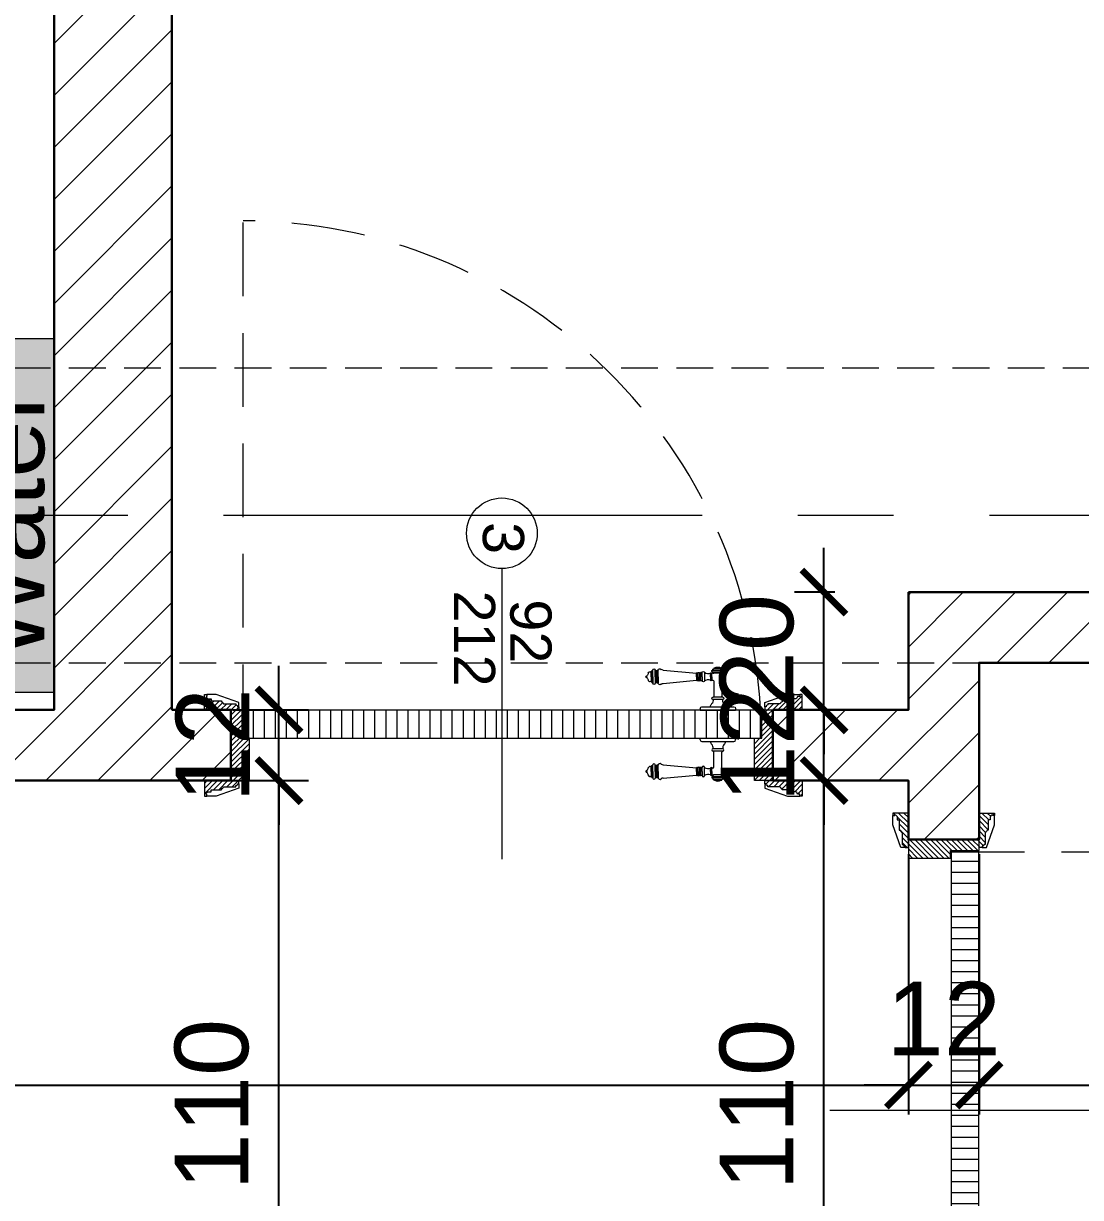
# Model space of a CAD drawing. Header units: centimetres. Extents: x 99002 to 104403, y -55119 to -48358.
# Drawn here: x 101474.1 to 101653.6, y -51388.1 to -51188.8 of the extents above; entities that cross this region are included whole.
import ezdxf

# ---------------------------------------------------------------- set-up
doc = ezdxf.new("R2010")
doc.units = ezdxf.units.CM
doc.header["$LTSCALE"] = 50
doc.header["$MEASUREMENT"] = 0
doc.linetypes.add('AXES', pattern=[2, 1.25, -0.25, 0.25, -0.25])
doc.linetypes.add('CACHE', pattern=[0.375, 0.25, -0.125])
doc.layers.get('0').update_dxf_attribs({"color": 8})
for name, color, linetype in [('AXES', 10, 'AXES'), ('COTE 50ème', 1, 'Continuous'), ('TEXTE', 7, 'Continuous')]:
    doc.layers.add(name, color=color, linetype=linetype)
for name, color, linetype, lineweight in [('BETON CACHE', 4, 'CACHE', 5), ('door', 44, 'Continuous', 5), ('KASETAT_Pen_No__22', 8, 'Continuous', 50), ('MACONNERIE COUPE', 7, 'Continuous', 30), ('MACONNERIE HACHURE', 253, 'Continuous', 13)]:
    doc.layers.add(name, color=color, linetype=linetype, lineweight=lineweight)
doc.layers.add('KASETAT_Pen_No__176', color=7, linetype='Continuous', lineweight=15, true_color=0x93a0c6)
doc.styles.add('GENERATED_STYLE_1', font='arial.ttf')
doc.styles.add('RS_TEXT_1.50', font='arial.ttf', dxfattribs={"height": 12.5})
doc.styles.add('RS_TXT_50', font='arial.ttf', dxfattribs={"height": 12.5})
doc.dimstyles.new('RS_50CM_LINEAIRE', dxfattribs={"dimscale": 5, "dimtxt": 12.5, "dimasz": 1.5, "dimexe": 1, "dimexo": 2.5, "dimgap": 1, "dimtad": 1, "dimdec": 1, "dimrnd": 0.5, "dimdsep": 46, "dimtxsty": 'RS_TXT_50', "dimblk1": 'ARCHTICK', "dimblk2": 'ARCHTICK', "dimsah": 1, "dimcen": 2.5, "dimdle": 1, "dimclrt": 4, "dimadec": 0, "dimazin": 2, "dimtfac": 1, "dimtdec": 1, "dimtix": 1, "dimtmove": 2, "dimatfit": 3, "dimfxl": 1, "dimtolj": 1, "dimtzin": 0, "dimarcsym": 0})

# ---------------------------------------------------------------- blocks, each defined once
blk = doc.blocks.new('door900')
at = {"color": 0}
for p, q in [((-9.3, 67.7), (9.3, 67.7)), ((9.3, 65.2), (-9.3, 65.2)), ((-6.8, 71.5), (-6.8, 70.2)), ((-5.5, 71.5), (-6.8, 71.5)), ((-6.8, 70.2), (6.8, 70.2)), ((-6.8, 62.7), (-6.8, 24)), ((-6.8, 62.7), (6.8, 62.7)), ((-5.5, 71.5), (5.5, 71.5)), ((5.5, 71.5), (6.8, 71.5)), ((6.8, 71.5), (6.8, 70.2)), ((8.7, 62.7), (6.8, 62.7)), ((10.5, 56.8), (10.5, 62.5)), ((12.7, 56.8), (12.7, 62.5)), ((22.5, 63.8), (22.5, 49.8)), ((26.5, 56.8), (26.5, 63.8)), ((26.5, 63.8), (29.1, 63.8)), ((26.5, 63.8), (29.1, 63.8)), ((29.1, 63.8), (29.1, 62.8)), ((29.1, 62.8), (29.1, 56.8)), ((31.1, 62.8), (31.1, 56.8)), ((34.1, 56.8), (34.1, 62.8)), ((34.1, 62.8), (34.1, 56.8)), ((92.8, 68.1), (36.2, 62.8)), ((36.2, 56.8), (36.2, 62.8)), ((101.2, 67.3), (103.2, 68)), ((101.2, 56.8), (101.2, 67.3)), ((103.2, 68), (103.2, 67.7)), ((103.2, 56.8), (103.2, 68)), ((106.5, 68), (105.5, 67.3)), ((105.5, 56.8), (105.5, 67.3)), ((106.5, 56.8), (106.5, 68)), ((110.7, 68), (111.8, 67.3)), ((110.7, 56.8), (110.7, 68)), ((111.8, 56.8), (111.8, 67.3)), ((111.8, 66.2), (113.3, 66.2)), ((113.3, 56.8), (113.3, 66.2)), ((6.8, 49.1), (6.8, 24)), ((8.7, 50.9), (8.7, 50.9)), ((10.5, 56.8), (10.5, 51.1)), ((12.7, 56.8), (12.7, 51.1)), ((26.5, 56.8), (26.5, 49.8)), ((26.5, 49.8), (29.1, 49.8)), ((26.5, 49.8), (29.1, 49.8)), ((29.1, 50.8), (29.1, 56.8)), ((29.1, 50.8), (29.1, 49.8)), ((29.1, 49.8), (29.1, 49.8)), ((31.1, 50.8), (31.1, 56.8)), ((34.1, 50.8), (34.1, 56.8)), ((34.1, 56.8), (34.1, 50.8)), ((36.2, 56.8), (36.2, 50.8)), ((92.8, 45.5), (36.2, 50.8)), ((101.2, 56.8), (101.2, 46.3)), ((101.2, 46.3), (103.2, 45.7)), ((103.2, 56.8), (103.2, 46.3)), ((103.2, 45.9), (103.2, 45.7)), ((105.5, 56.8), (105.5, 46.3)), ((106.5, 45.7), (105.5, 46.3)), ((106.5, 56.8), (106.5, 45.7)), ((110.7, 56.8), (110.7, 45.7)), ((110.7, 45.7), (111.8, 46.3)), ((111.8, 56.8), (111.8, 46.3)), ((111.8, 47.5), (113.3, 47.5)), ((113.3, 56.8), (113.3, 47.5)), ((120.5, 56.8), (120.5, 58.6)), ((120.5, 56.8), (120.5, 55)), ((-8.3, 22.3), (8.3, 22.3)), ((-30, 3), (-30, 0)), ((30, 0), (-30, 0)), ((27, 6), (-27, 6)), ((-8.3, 18.3), (8.3, 18.3)), ((30, 3), (30, 0))]:
    blk.add_line(p, q, dxfattribs=at)
for centre, radius, start, end in [((-9.3, 66.5), 1.25, 90, 270), ((-6.8, 67.7), 2.51, 90.115, 179.885), ((-6.8, 65.2), 2.51, 180.115, 269.885), ((0, 64), 9.29, 53.4104, 126.5896), ((6.8, 67.7), 2.51, 0.115, 89.885), ((6.8, 65.2), 2.51, 270.115, 359.885), ((8.6, 64.9), 2.15, 272.7029, 297.6142), ((9.3, 66.5), 1.25, 270, 90), ((10, 62.5), 0.561, 3.7097, 127.9634), ((11.6, 62.5), 1.1, 0.0106, 179.9894), ((16.7, 70.5), 8.83, 243.5466, 311.3694), ((24.5, 63.7), 2.01, 4.1469, 175.8531), ((30.1, 62.8), 1.03, 0, 180.0014), ((32.6, 62.8), 1.48, 0, 180), ((35.2, 62.8), 1.03, 0, 180), ((32.6, 62.8), 1.48, 1.563306237032948e-10, 2.08440831604393e-10), ((93.1, 72.5), 4.4, 266.3976, 315.6468), ((98.3, 67.4), 2.89, 358.3861, 135.6468), ((104.3, 67.6), 1.15, 170.914, 348.1019), ((108.6, 68), 2.1, 0, 180), ((115.5, 62.5), 2.84, 13.4568, 140.4953), ((127.9, 65.2), 9.88, 191.9991, 221.6757), ((8.7, 49), 1.91, 88.7426, 178.1515), ((8.6, 48.8), 2.15, 62.3858, 87.2971), ((10, 51.1), 0.561, 232.0366, 356.2903), ((11.6, 51.1), 1.1, 180.0106, 359.9894), ((16.7, 43.2), 8.83, 48.6306, 116.4534), ((24.5, 50), 2.01, 184.1469, 355.8531), ((30.1, 50.8), 1.03, 179.9972, 0), ((32.6, 50.8), 1.48, 180, 0), ((35.2, 50.8), 1.03, 180, 0), ((93.1, 41.1), 4.4, 44.3532, 93.6024), ((98.3, 46.2), 2.89, 224.3532, 1.6139), ((104.3, 46.1), 1.15, 11.8981, 189.086), ((108.6, 45.7), 2.1, 180, 0), ((115.5, 51.2), 2.84, 219.5047, 346.5432), ((127.9, 48.5), 9.88, 138.3243, 168.0009), ((120.5, 56.8), 1.79, 0, 90), ((120.5, 56.8), 1.79, 270, 0), ((-8.3, 20.3), 2, 90, 270), ((-8.5, 24), 1.71, 275.059, 359.7825), ((8.5, 24), 1.71, 180.2175, 264.941), ((8.3, 20.3), 2, 270, 90), ((-27, 3), 3, 90, 180), ((-6.8, 6), 6, 130.5908, 180), ((-16.6, 16.6), 8.41, 314.3689, 12.0705), ((16.6, 16.6), 8.41, 167.9295, 225.6311), ((6.8, 6), 6, 0, 49.4092), ((27, 3), 3, 0, 90)]:
    blk.add_arc(centre, radius, start, end, dxfattribs=at)
blk = doc.blocks.new('A$Cb79da119')
at = {"layer": 'AXES', "lineweight": 5, "ltscale": 1.3}
blk.add_line((3195, -410), (-1985, -410), dxfattribs=at)
blk = doc.blocks.new('_ArchTick')
at = {"color": 0, "linetype": 'ByBlock', "const_width": 0.15}
blk.add_lwpolyline([(-0.5, -0.5), (0.5, 0.5)], dxfattribs=at)
blk = doc.blocks.new('*D993')
at = {"layer": 'COTE 50ème', "color": 0, "lineweight": -2, "ltscale": 0.5, "transparency": 16777216}
for p, q in [((101289.34, -51329.86), (101289.34, -51374.04)), ((101624.34, -51329.86), (101624.34, -51374.04)), ((101284.34, -51369.04), (101629.34, -51369.04))]:
    blk.add_line(p, q, dxfattribs=at)
at = {"layer": 'Defpoints', "color": 0, "ltscale": 0.5, "transparency": 16777216}
for p in [(101289.34, -51317.36), (101624.34, -51317.36), (101624.34, -51369.04)]:
    blk.add_point(p, dxfattribs=at)
at = {"layer": 'COTE 50ème', "color": 0, "lineweight": -2, "ltscale": 0.5, "transparency": 16777216, "xscale": 7.5, "yscale": 7.5, "zscale": 7.5, "rotation": 180}
blk.add_blockref('_ArchTick', (101289.34, -51369.04), dxfattribs=at)
at = {"layer": 'COTE 50ème', "color": 0, "lineweight": -2, "ltscale": 0.5, "transparency": 16777216, "xscale": 7.5, "yscale": 7.5, "zscale": 7.5}
blk.add_blockref('_ArchTick', (101624.34, -51369.04), dxfattribs=at)
at = {"layer": 'COTE 50ème', "color": 4, "ltscale": 0.5, "transparency": 16777216, "insert": (101456.84, -51357.65), "char_height": 12.5, "attachment_point": 5, "style": 'RS_TXT_50'}
blk.add_mtext('\\A1;335', dxfattribs=at)
blk = doc.blocks.new('*D994')
at = {"layer": 'COTE 50ème', "color": 0, "lineweight": -2, "ltscale": 0.5, "transparency": 16777216}
for p, q in [((101624.34, -51329.86), (101624.34, -51374.04)), ((101636.34, -51329.86), (101636.34, -51374.04)), ((101624.34, -51369.04), (101616.84, -51369.04)), ((101624.34, -51369.04), (101636.34, -51369.04)), ((101636.34, -51369.04), (101643.84, -51369.04))]:
    blk.add_line(p, q, dxfattribs=at)
at = {"layer": 'Defpoints', "color": 0, "ltscale": 0.5, "transparency": 16777216}
for p in [(101624.34, -51317.36), (101636.34, -51317.36), (101636.34, -51369.04)]:
    blk.add_point(p, dxfattribs=at)
at = {"layer": 'COTE 50ème', "color": 0, "lineweight": -2, "ltscale": 0.5, "transparency": 16777216, "xscale": 7.5, "yscale": 7.5, "zscale": 7.5}
blk.add_blockref('_ArchTick', (101624.34, -51369.04), dxfattribs=at)
at = {"layer": 'COTE 50ème', "color": 0, "lineweight": -2, "ltscale": 0.5, "transparency": 16777216, "xscale": 7.5, "yscale": 7.5, "zscale": 7.5, "rotation": 180}
blk.add_blockref('_ArchTick', (101636.34, -51369.04), dxfattribs=at)
at = {"layer": 'COTE 50ème', "color": 4, "ltscale": 0.5, "transparency": 16777216, "insert": (101630.34, -51357.77), "char_height": 12.5, "attachment_point": 5, "style": 'RS_TXT_50'}
blk.add_mtext('\\A1;12', dxfattribs=at)
blk = doc.blocks.new('*D995')
at = {"layer": 'COTE 50ème', "color": 0, "lineweight": -2, "ltscale": 0.5, "transparency": 16777216}
for p, q in [((101636.34, -51329.86), (101636.34, -51374.04)), ((101969.34, -51341.27), (101969.34, -51374.04)), ((101631.34, -51369.04), (101974.34, -51369.04))]:
    blk.add_line(p, q, dxfattribs=at)
at = {"layer": 'Defpoints', "color": 0, "ltscale": 0.5, "transparency": 16777216}
for p in [(101636.34, -51317.36), (101969.34, -51328.77), (101969.34, -51369.04)]:
    blk.add_point(p, dxfattribs=at)
at = {"layer": 'COTE 50ème', "color": 0, "lineweight": -2, "ltscale": 0.5, "transparency": 16777216, "xscale": 7.5, "yscale": 7.5, "zscale": 7.5, "rotation": 180}
blk.add_blockref('_ArchTick', (101636.34, -51369.04), dxfattribs=at)
at = {"layer": 'COTE 50ème', "color": 0, "lineweight": -2, "ltscale": 0.5, "transparency": 16777216, "xscale": 7.5, "yscale": 7.5, "zscale": 7.5}
blk.add_blockref('_ArchTick', (101969.34, -51369.04), dxfattribs=at)
at = {"layer": 'COTE 50ème', "color": 4, "ltscale": 0.5, "transparency": 16777216, "insert": (101802.84, -51357.65), "char_height": 12.5, "attachment_point": 5, "style": 'RS_TXT_50'}
blk.add_mtext('\\A1;333', dxfattribs=at)
blk = doc.blocks.new('*D1135')
at = {"layer": 'COTE 50ème', "color": 0, "lineweight": -2, "ltscale": 0.5, "transparency": 16777216}
for p, q in [((101517.5, -51432.36), (101517.5, -51312.36)), ((101509.62, -51317.36), (101522.5, -51317.36)), ((101487.84, -51427.36), (101522.5, -51427.36))]:
    blk.add_line(p, q, dxfattribs=at)
at = {"layer": 'Defpoints', "color": 0, "ltscale": 0.5, "transparency": 16777216}
for p in [(101497.12, -51317.36), (101517.5, -51317.36), (101475.34, -51427.36)]:
    blk.add_point(p, dxfattribs=at)
at = {"layer": 'COTE 50ème', "color": 0, "lineweight": -2, "ltscale": 0.5, "transparency": 16777216, "xscale": 7.5, "yscale": 7.5, "zscale": 7.5}
for p, rotation in [((101517.5, -51317.36), 90), ((101517.5, -51427.36), 270)]:
    blk.add_blockref('_ArchTick', p, dxfattribs=dict(at, rotation=rotation))
at = {"layer": 'COTE 50ème', "color": 4, "ltscale": 0.5, "transparency": 16777216, "insert": (101506.12, -51372.36), "char_height": 12.5, "attachment_point": 5, "rotation": 90, "style": 'RS_TXT_50'}
blk.add_mtext('\\A1;110', dxfattribs=at)
blk = doc.blocks.new('*D1136')
at = {"layer": 'COTE 50ème', "color": 0, "lineweight": -2, "ltscale": 0.5, "transparency": 16777216}
for p, q in [((101517.5, -51305.36), (101517.5, -51297.86)), ((101509.62, -51305.36), (101522.5, -51305.36)), ((101517.5, -51317.36), (101517.5, -51305.36)), ((101509.62, -51317.36), (101522.5, -51317.36)), ((101517.5, -51317.36), (101517.5, -51324.86))]:
    blk.add_line(p, q, dxfattribs=at)
at = {"layer": 'Defpoints', "color": 0, "ltscale": 0.5, "transparency": 16777216}
for p in [(101497.12, -51305.36), (101517.5, -51305.36), (101497.12, -51317.36)]:
    blk.add_point(p, dxfattribs=at)
at = {"layer": 'COTE 50ème', "color": 0, "lineweight": -2, "ltscale": 0.5, "transparency": 16777216, "xscale": 7.5, "yscale": 7.5, "zscale": 7.5}
for p, rotation in [((101517.5, -51305.36), 270), ((101517.5, -51317.36), 90)]:
    blk.add_blockref('_ArchTick', p, dxfattribs=dict(at, rotation=rotation))
at = {"layer": 'COTE 50ème', "color": 4, "ltscale": 0.5, "transparency": 16777216, "insert": (101506.23, -51311.36), "char_height": 12.5, "attachment_point": 5, "rotation": 90, "style": 'RS_TXT_50'}
blk.add_mtext('\\A1;12', dxfattribs=at)
blk = doc.blocks.new('*D1173')
at = {"layer": 'COTE 50ème', "color": 0, "lineweight": -2, "ltscale": 0.5, "transparency": 16777216}
for p, q in [((101610.02, -51432.36), (101610.02, -51312.36)), ((101608.23, -51317.36), (101605.02, -51317.36)), ((101606.11, -51427.36), (101605.02, -51427.36))]:
    blk.add_line(p, q, dxfattribs=at)
at = {"layer": 'Defpoints', "color": 0, "ltscale": 0.5, "transparency": 16777216}
for p in [(101610.02, -51317.36), (101620.73, -51317.36), (101618.61, -51427.36)]:
    blk.add_point(p, dxfattribs=at)
at = {"layer": 'COTE 50ème', "color": 0, "lineweight": -2, "ltscale": 0.5, "transparency": 16777216, "xscale": 7.5, "yscale": 7.5, "zscale": 7.5}
for p, rotation in [((101610.02, -51317.36), 90), ((101610.02, -51427.36), 270)]:
    blk.add_blockref('_ArchTick', p, dxfattribs=dict(at, rotation=rotation))
at = {"layer": 'COTE 50ème', "color": 4, "ltscale": 0.5, "transparency": 16777216, "insert": (101598.64, -51372.36), "char_height": 12.5, "attachment_point": 5, "rotation": 90, "style": 'RS_TXT_50'}
blk.add_mtext('\\A1;110', dxfattribs=at)
blk = doc.blocks.new('*D1174')
at = {"layer": 'COTE 50ème', "color": 0, "lineweight": -2, "ltscale": 0.5, "transparency": 16777216}
for p, q in [((101610.02, -51305.36), (101610.02, -51297.86)), ((101608.23, -51305.36), (101605.02, -51305.36)), ((101610.02, -51317.36), (101610.02, -51305.36)), ((101608.23, -51317.36), (101605.02, -51317.36)), ((101610.02, -51317.36), (101610.02, -51324.86))]:
    blk.add_line(p, q, dxfattribs=at)
at = {"layer": 'Defpoints', "color": 0, "ltscale": 0.5, "transparency": 16777216}
for p in [(101610.02, -51305.36), (101620.73, -51305.36), (101620.73, -51317.36)]:
    blk.add_point(p, dxfattribs=at)
at = {"layer": 'COTE 50ème', "color": 0, "lineweight": -2, "ltscale": 0.5, "transparency": 16777216, "xscale": 7.5, "yscale": 7.5, "zscale": 7.5}
for p, rotation in [((101610.02, -51305.36), 270), ((101610.02, -51317.36), 90)]:
    blk.add_blockref('_ArchTick', p, dxfattribs=dict(at, rotation=rotation))
at = {"layer": 'COTE 50ème', "color": 4, "ltscale": 0.5, "transparency": 16777216, "insert": (101598.75, -51311.36), "char_height": 12.5, "attachment_point": 5, "rotation": 90, "style": 'RS_TXT_50'}
blk.add_mtext('\\A1;12', dxfattribs=at)
blk = doc.blocks.new('*D1175')
at = {"layer": 'COTE 50ème', "color": 0, "lineweight": -2, "ltscale": 0.5, "transparency": 16777216}
for p, q in [((101610.02, -51285.36), (101610.02, -51277.86)), ((101611.84, -51285.36), (101605.02, -51285.36)), ((101610.02, -51305.36), (101610.02, -51285.36)), ((101608.23, -51305.36), (101605.02, -51305.36)), ((101610.02, -51305.36), (101610.02, -51312.86))]:
    blk.add_line(p, q, dxfattribs=at)
at = {"layer": 'Defpoints', "color": 0, "ltscale": 0.5, "transparency": 16777216}
for p in [(101610.02, -51285.36), (101624.34, -51285.36), (101620.73, -51305.36)]:
    blk.add_point(p, dxfattribs=at)
at = {"layer": 'COTE 50ème', "color": 0, "lineweight": -2, "ltscale": 0.5, "transparency": 16777216, "xscale": 7.5, "yscale": 7.5, "zscale": 7.5}
for p, rotation in [((101610.02, -51285.36), 270), ((101610.02, -51305.36), 90)]:
    blk.add_blockref('_ArchTick', p, dxfattribs=dict(at, rotation=rotation))
at = {"layer": 'COTE 50ème', "color": 4, "ltscale": 0.5, "transparency": 16777216, "insert": (101598.64, -51295.36), "char_height": 12.5, "attachment_point": 5, "rotation": 90, "style": 'RS_TXT_50'}
blk.add_mtext('\\A1;20', dxfattribs=at)

msp = doc.modelspace()

# ---------------------------------------------------------------- hatches: boundary and pattern name
at = {"layer": 'door'}
h = msp.add_hatch(dxfattribs=at)
h.set_pattern_fill('ANSI31', color=256, scale=5, angle=1080)
h.set_pattern_definition([(45, (-46059.91536, 3999.60796), (-0.4419417382, 0.4419417382), [])])
edge = h.paths.add_edge_path()
edge.add_line((101505.59, -51319.25), (101506.01, -51319.25))
edge.add_line((101506.01, -51319.25), (101506.01, -51318.93))
edge.add_line((101506.01, -51318.93), (101507.77, -51318.93))
edge.add_line((101507.77, -51318.93), (101507.77, -51318.72))
edge.add_arc((101507.77, -51318.41), 0.314, 270, 360)
edge.add_line((101508.08, -51318.41), (101510.18, -51318.41))
edge.add_line((101510.18, -51318.41), (101510.18, -51318.2))
edge.add_arc((101510.18, -51317.89), 0.314, 270, 360)
edge.add_line((101510.49, -51317.89), (101510.7, -51317.89))
edge.add_line((101510.7, -51317.89), (101510.7, -51317.36))
edge.add_line((101510.7, -51317.36), (101504.84, -51317.36))
edge.add_line((101504.84, -51317.36), (101504.84, -51319.98))
edge.add_line((101504.84, -51319.98), (101505.25, -51319.98))
edge.add_line((101505.25, -51319.98), (101505.25, -51319.67))
edge.add_line((101505.25, -51319.67), (101505.17, -51319.67))
edge.add_arc((101505.59, -51319.67), 0.419, 90, 180, ccw=False)
h.paths.add_polyline_path([(101509.34, -51317.36), (101512.48, -51317.36), (101512.48, -51310.18), (101511.23, -51310.18), (101511.23, -51305.36), (101509.34, -51305.36)])
edge = h.paths.add_edge_path()
edge.add_line((101505.59, -51303.48), (101506.01, -51303.48))
edge.add_line((101506.01, -51303.48), (101506.01, -51303.79))
edge.add_line((101506.01, -51303.79), (101507.77, -51303.79))
edge.add_line((101507.77, -51303.79), (101507.77, -51304))
edge.add_arc((101507.77, -51304.31), 0.314, 360, 450, ccw=False)
edge.add_line((101508.08, -51304.31), (101510.18, -51304.31))
edge.add_line((101510.18, -51304.31), (101510.18, -51304.52))
edge.add_arc((101510.18, -51304.84), 0.314, 360, 450, ccw=False)
edge.add_line((101510.49, -51304.84), (101510.7, -51304.84))
edge.add_line((101510.7, -51304.84), (101510.7, -51305.36))
edge.add_line((101510.7, -51305.36), (101504.84, -51305.36))
edge.add_line((101504.84, -51305.36), (101504.84, -51302.74))
edge.add_line((101504.84, -51302.74), (101505.25, -51302.74))
edge.add_line((101505.25, -51302.74), (101505.25, -51303.06))
edge.add_line((101505.25, -51303.06), (101505.17, -51303.06))
edge.add_arc((101505.59, -51303.06), 0.419, 540, 630)
h = msp.add_hatch(dxfattribs=at)
h.set_pattern_fill('ANSI31', color=256, scale=5, angle=1080)
h.set_pattern_definition([(45, (-46059.91536, 3999.60796), (-0.4419417382, 0.4419417382), [])])
h.paths.add_polyline_path([(101601.34, -51317.36), (101598.2, -51317.36), (101598.2, -51310.18), (101599.46, -51310.18), (101599.46, -51305.36), (101601.34, -51305.36)])
edge = h.paths.add_edge_path()
edge.add_line((101605.09, -51319.25), (101604.68, -51319.25))
edge.add_line((101604.68, -51319.25), (101604.68, -51318.93))
edge.add_line((101604.68, -51318.93), (101602.91, -51318.93))
edge.add_line((101602.91, -51318.93), (101602.91, -51318.72))
edge.add_arc((101602.91, -51318.41), 0.314, 180, 270, ccw=False)
edge.add_line((101602.6, -51318.41), (101600.5, -51318.41))
edge.add_line((101600.5, -51318.41), (101600.5, -51318.2))
edge.add_arc((101600.5, -51317.89), 0.314, 180, 270, ccw=False)
edge.add_line((101600.19, -51317.89), (101599.98, -51317.89))
edge.add_line((101599.98, -51317.89), (101599.98, -51317.36))
edge.add_line((101599.98, -51317.36), (101606.34, -51317.36))
edge.add_line((101606.34, -51317.36), (101606.34, -51319.98))
edge.add_line((101606.34, -51319.98), (101605.93, -51319.98))
edge.add_line((101605.93, -51319.98), (101605.93, -51319.67))
edge.add_line((101605.93, -51319.67), (101605.51, -51319.67))
edge.add_arc((101605.09, -51319.67), 0.419, 360, 450)
edge = h.paths.add_edge_path()
edge.add_line((101605.09, -51303.48), (101604.68, -51303.48))
edge.add_line((101604.68, -51303.48), (101604.68, -51303.79))
edge.add_line((101604.68, -51303.79), (101602.91, -51303.79))
edge.add_line((101602.91, -51303.79), (101602.91, -51304))
edge.add_arc((101602.91, -51304.31), 0.314, 450, 540)
edge.add_line((101602.6, -51304.31), (101600.5, -51304.31))
edge.add_line((101600.5, -51304.31), (101600.5, -51304.52))
edge.add_arc((101600.5, -51304.84), 0.314, 450, 540)
edge.add_line((101600.19, -51304.84), (101599.98, -51304.84))
edge.add_line((101599.98, -51304.84), (101599.98, -51305.36))
edge.add_line((101599.98, -51305.36), (101606.34, -51305.36))
edge.add_line((101606.34, -51305.36), (101606.34, -51302.74))
edge.add_line((101606.34, -51302.74), (101605.93, -51302.74))
edge.add_line((101605.93, -51302.74), (101605.93, -51303.06))
edge.add_line((101605.93, -51303.06), (101605.51, -51303.06))
edge.add_arc((101605.09, -51303.06), 0.419, 270, 360, ccw=False)
h = msp.add_hatch(dxfattribs=at)
h.set_pattern_fill('ANSI31', color=256, scale=15, angle=585)
h.set_pattern_definition([(270, (147448.7997, 48047.0404), (1.875, -2e-15), [])])
h.paths.add_polyline_path([(101511.44, -51310.13), (101599.25, -51310.13), (101599.25, -51305.41), (101511.44, -51305.41)])
h = msp.add_hatch(dxfattribs=at)
h.set_pattern_fill('ANSI31', color=256, scale=5, angle=1170)
h.set_pattern_definition([(135, (44847.3718, -197666.61976), (-0.4419417382, -0.4419417382), [])])
edge = h.paths.add_edge_path()
edge.add_line((101622.46, -51323.61), (101622.46, -51324.03))
edge.add_line((101622.46, -51324.03), (101622.77, -51324.03))
edge.add_line((101622.77, -51324.03), (101622.77, -51325.79))
edge.add_line((101622.77, -51325.79), (101622.98, -51325.79))
edge.add_arc((101623.29, -51325.79), 0.314, 180, 270)
edge.add_line((101623.29, -51326.11), (101623.29, -51328.2))
edge.add_line((101623.29, -51328.2), (101623.5, -51328.2))
edge.add_arc((101623.82, -51328.2), 0.314, 540, 630)
edge.add_line((101623.82, -51328.51), (101623.82, -51328.72))
edge.add_line((101623.82, -51328.72), (101624.34, -51328.72))
edge.add_line((101624.34, -51328.72), (101624.34, -51322.86))
edge.add_line((101624.34, -51322.86), (101621.72, -51322.86))
edge.add_line((101621.72, -51322.86), (101621.72, -51323.27))
edge.add_line((101621.72, -51323.27), (101622.04, -51323.27))
edge.add_line((101622.04, -51323.27), (101622.04, -51323.19))
edge.add_arc((101622.04, -51323.61), 0.419, 360, 450, ccw=False)
h.paths.add_polyline_path([(101624.34, -51327.36), (101624.34, -51330.51), (101631.52, -51330.51), (101631.52, -51329.25), (101636.34, -51329.25), (101636.34, -51327.36)])
edge = h.paths.add_edge_path()
edge.add_line((101638.23, -51323.61), (101638.23, -51324.03))
edge.add_line((101638.23, -51324.03), (101637.91, -51324.03))
edge.add_line((101637.91, -51324.03), (101637.91, -51325.79))
edge.add_line((101637.91, -51325.79), (101637.7, -51325.79))
edge.add_arc((101637.39, -51325.79), 0.314, 270, 360, ccw=False)
edge.add_line((101637.39, -51326.11), (101637.39, -51328.2))
edge.add_line((101637.39, -51328.2), (101637.18, -51328.2))
edge.add_arc((101636.87, -51328.2), 0.314, 270, 360, ccw=False)
edge.add_line((101636.87, -51328.51), (101636.87, -51328.72))
edge.add_line((101636.87, -51328.72), (101636.34, -51328.72))
edge.add_line((101636.34, -51328.72), (101636.34, -51322.86))
edge.add_line((101636.34, -51322.86), (101638.96, -51322.86))
edge.add_line((101638.96, -51322.86), (101638.96, -51323.27))
edge.add_line((101638.96, -51323.27), (101638.65, -51323.27))
edge.add_line((101638.65, -51323.27), (101638.65, -51323.19))
edge.add_arc((101638.65, -51323.61), 0.419, 450, 540)
h = msp.add_hatch(dxfattribs=at)
h.set_pattern_fill('ANSI31', color=256, scale=15, angle=675)
h.set_pattern_definition([(360, (799.9394, -4157.9047), (1e-15, 1.875), [])])
h.paths.add_polyline_path([(101631.58, -51329.46), (101631.58, -51417.27), (101636.29, -51417.27), (101636.29, -51329.46)])
at = {"layer": 'KASETAT_Pen_No__176', "linetype": 'Continuous', "lineweight": 0, "true_color": 0x139b48}
msp.add_hatch(color=114, dxfattribs=at).paths.add_polyline_path([(101463.34, -51242.36), (101463.34, -51302.36), (101465.34, -51302.36), (101465.34, -51306.36), (101467.34, -51306.36), (101467.34, -51302.36), (101479.34, -51302.36), (101479.34, -51242.36), (101467.34, -51242.36), (101467.34, -51238.36), (101465.34, -51238.36), (101465.34, -51242.36)])
at = {"layer": 'MACONNERIE HACHURE'}
h = msp.add_hatch(dxfattribs=at)
h.set_pattern_fill('ANSI31', color=256, scale=50, style=0)
h.set_pattern_definition([(45, (0, 5835.283), (-4.41941738, 4.41941738), [])])
h.paths.add_polyline_path([(101144.34, -51327.36), (101124.34, -51327.36), (101124.34, -51297.36), (101144.34, -51297.36)])
h.paths.add_polyline_path([(100644.34, -51327.36), (100664.34, -51327.36), (100664.34, -51297.36), (100644.34, -51297.36)])
h.paths.add_polyline_path([(101224.34, -50332.36), (101199.34, -50332.36), (101199.34, -50238.36), (101224.34, -50238.36)])
h.paths.add_polyline_path([(101224.34, -50357.36), (101199.34, -50357.36), (101199.34, -50513.36), (101147.34, -50513.36), (101147.34, -50535.36), (101159.34, -50535.36), (101159.34, -50525.36), (101284.34, -50525.36), (101284.34, -50513.36), (101224.34, -50513.36)])
h.paths.add_polyline_path([(100564.34, -50332.36), (100589.34, -50332.36), (100589.34, -50238.36), (100564.34, -50238.36)])
h.paths.add_polyline_path([(101329.34, -50332.36), (101499.34, -50332.36), (101499.34, -50357.36), (101329.34, -50357.36)])
h.paths.add_polyline_path([(101624.34, -49932.36), (101524.34, -49932.36), (101524.34, -49907.36), (101624.34, -49907.36)])
h.paths.add_polyline_path([(101284.34, -49932.36), (101344.34, -49932.36), (101344.34, -49907.36), (101259.34, -49907.36), (101259.34, -49972.36), (101224.34, -49972.36), (101224.34, -49997.36), (101284.34, -49997.36)])
h.paths.add_polyline_path([(101964.34, -50062.36), (101964.34, -49997.36), (101859.34, -49997.36), (101859.34, -49932.36), (101804.34, -49932.36), (101804.34, -49907.36), (101884.34, -49907.36), (101884.34, -49972.36), (101994.34, -49972.36), (101994.34, -50037.36), (102012.19, -50037.36), (102012.19, -50062.36)])
h.paths.add_polyline_path([(101994.34, -50332.36), (101969.34, -50332.36), (101969.34, -50299.36), (101994.34, -50299.36)])
h.paths.add_polyline_path([(100164.34, -49932.36), (100264.34, -49932.36), (100264.34, -49907.36), (100164.34, -49907.36)])
h.paths.add_polyline_path([(100504.34, -49932.36), (100444.34, -49932.36), (100444.34, -49907.36), (100529.34, -49907.36), (100529.34, -49972.36), (100564.34, -49972.36), (100564.34, -49997.36), (100504.34, -49997.36)])
h.paths.add_polyline_path([(99824.34, -50062.36), (99824.34, -49997.36), (99929.34, -49997.36), (99929.34, -49932.36), (99984.34, -49932.36), (99984.34, -49907.36), (99904.34, -49907.36), (99904.34, -49972.36), (99794.34, -49972.36), (99794.34, -50037.36), (99776.49, -50037.36), (99776.49, -50062.36)])
h.paths.add_polyline_path([(99794.34, -50332.36), (99819.34, -50332.36), (99819.34, -50299.36), (99794.34, -50299.36)])
h.paths.add_polyline_path([(100121.34, -50332.36), (100104.34, -50332.21), (100104.34, -50357.21), (100121.34, -50357.36)])
h.paths.add_polyline_path([(101667.34, -50332.36), (101684.34, -50332.21), (101684.34, -50357.21), (101667.34, -50357.36)])
h.paths.add_polyline_path([(101969.34, -50417.36), (101994.34, -50417.36), (101994.34, -50357.36), (101969.34, -50357.36)])
h.paths.add_polyline_path([(101499.34, -51305.36), (101509.34, -51305.36), (101509.34, -51317.36), (101469.34, -51317.36), (101469.34, -51305.36), (101479.34, -51305.36), (101479.34, -50987.36), (101309.34, -50987.36), (101309.34, -51305.36), (101387.35, -51305.36), (101387.35, -51317.36), (101289.34, -51317.36), (101289.34, -50957.36), (101859.34, -50957.36), (101859.34, -50912.36), (101884.34, -50912.36), (101884.34, -50962.36), (101994.34, -50962.36), (101994.34, -50982.36), (101884.34, -50982.36), (101884.34, -51032.36), (101859.34, -51032.36), (101859.34, -50987.36), (101499.34, -50987.36)])
h.paths.add_polyline_path([(100459.34, -50332.36), (100289.34, -50332.36), (100289.34, -50357.36), (100459.34, -50357.36)])
h.paths.add_polyline_path([(100164.34, -50363.36), (100164.34, -50358.36), (100216.34, -50358.36), (100216.34, -50357.36), (100221.34, -50357.36), (100221.34, -50363.36)])
h.paths.add_polyline_path([(100714.18, -51192.36), (100664.34, -51192.36), (100664.34, -51152.36), (100714.18, -51152.36)])
h.paths.add_polyline_path([(100874.34, -51192.36), (100834.34, -51192.36), (100834.34, -51152.36), (100874.34, -51152.36)])
h.paths.add_polyline_path([(100734.34, -51547.36), (100644.34, -51547.36), (100644.34, -51487.36), (100491.34, -51487.36), (100491.34, -51750.36), (100479.34, -51750.36), (100479.34, -51612.36), (100469.34, -51612.36), (100469.34, -51600.36), (100479.34, -51600.36), (100479.34, -51462.36), (100644.34, -51462.36), (100644.34, -51427.36), (100664.34, -51427.36), (100664.34, -51511.36), (100734.34, -51511.36), (100734.34, -51462.36), (100769.34, -51462.36), (100769.34, -51482.36), (100759.34, -51482.36), (100759.34, -51532.36), (100734.34, -51532.36), (100734.34, -51516.36), (100664.34, -51516.36), (100664.34, -51542.36), (100734.34, -51542.36)])
h.paths.add_polyline_path([(99929.34, -51940.47), (99904.34, -51940.47), (99904.34, -51987.36), (99929.34, -51987.36)])
h.paths.add_polyline_path([(100289.34, -51305.36), (100279.34, -51305.36), (100279.34, -51317.36), (100319.34, -51317.36), (100319.34, -51305.36), (100309.34, -51305.36), (100309.34, -50987.36), (100479.34, -50987.36), (100479.34, -51305.36), (100401.33, -51305.36), (100401.33, -51317.36), (100499.34, -51317.36), (100499.34, -50957.36), (99929.34, -50957.36), (99929.34, -50912.36), (99904.34, -50912.36), (99904.34, -50962.36), (99794.34, -50962.36), (99794.34, -50982.36), (99904.34, -50982.36), (99904.34, -51032.36), (99929.34, -51032.36), (99929.34, -50987.36), (100289.34, -50987.36)])
h.paths.add_polyline_path([(99819.34, -50417.36), (99794.34, -50417.36), (99794.34, -50357.36), (99819.34, -50357.36)])
h.paths.add_polyline_path([(100564.34, -50357.36), (100589.34, -50357.36), (100589.34, -50513.36), (100641.34, -50513.36), (100641.34, -50535.36), (100629.34, -50535.36), (100629.34, -50525.36), (100504.34, -50525.36), (100504.34, -50513.36), (100564.34, -50513.36)])
h.paths.add_polyline_path([(100589.34, -50162.36), (100589.34, -50142.36), (100639.34, -50142.36), (100639.34, -50022.36), (100664.34, -50022.36), (100664.34, -50137.36), (100681.84, -50137.36), (100681.84, -50162.36)])
h.paths.add_polyline_path([(99929.34, -51612.36), (99929.34, -51670.47), (99904.34, -51670.47), (99904.34, -51617.36), (99794.34, -51617.36), (99794.34, -51527.36), (99819.34, -51527.36), (99819.34, -51592.36), (100152.34, -51592.36), (100152.34, -51419.36), (100164.34, -51419.36), (100164.34, -51427.36), (100220.34, -51427.36), (100220.34, -51439.36), (100164.34, -51439.36), (100164.34, -51587.36), (100312.34, -51587.36), (100312.34, -51439.36), (100302.34, -51439.36), (100302.34, -51427.36), (100324.34, -51427.36), (100324.34, -51600.36), (100377.21, -51600.36), (100377.21, -51612.36)])
h.paths.add_polyline_path([(100164.34, -51285.36), (100164.34, -51305.36), (100187.34, -51305.36), (100187.34, -51317.36), (100164.34, -51317.36), (100164.34, -51327.36), (100152.34, -51327.36), (100152.34, -51297.36), (99929.34, -51297.36), (99929.34, -51285.36)])
h.paths.add_polyline_path([(100729.34, -50647.36), (100729.34, -50635.36), (100641.34, -50635.36), (100641.34, -50627.36), (100629.34, -50627.36), (100629.34, -50647.36)])
h.paths.add_polyline_path([(99819.34, -51297.36), (99794.34, -51297.36), (99794.34, -51347.36), (99819.34, -51347.36)])
h.paths.add_polyline_path([(99819.34, -50647.36), (99794.34, -50647.36), (99794.34, -50597.36), (99819.34, -50597.36)])
h.paths.add_polyline_path([(99929.34, -51247.36), (99904.34, -51247.36), (99904.34, -51192.47), (99929.34, -51192.47)], flags=17)
h.paths.add_polyline_path([(99929.34, -50697.36), (99904.34, -50697.36), (99904.34, -50752.25), (99929.34, -50752.25)])
h.paths.add_polyline_path([(101074.51, -51192.36), (101124.34, -51192.36), (101124.34, -51152.36), (101074.51, -51152.36)])
h.paths.add_polyline_path([(100914.34, -51192.36), (100954.34, -51192.36), (100954.34, -51152.36), (100914.34, -51152.36)])
h.paths.add_polyline_path([(100759.34, -52012.36), (100779.34, -52012.36), (100779.34, -52037.36), (100759.34, -52037.36)])
h.paths.add_polyline_path([(100444.34, -52012.36), (100444.34, -52037.36), (100624.34, -52037.36), (100624.34, -52012.36), (100491.34, -52012.36), (100491.34, -51842.36), (100479.34, -51842.36), (100479.34, -52012.36)])
h.paths.add_polyline_path([(101054.34, -51547.36), (101144.34, -51547.36), (101144.34, -51487.36), (101297.34, -51487.36), (101297.34, -51752.36), (101309.34, -51752.36), (101309.34, -51612.36), (101319.34, -51612.36), (101319.34, -51600.36), (101309.34, -51600.36), (101309.34, -51462.36), (101144.34, -51462.36), (101144.34, -51427.36), (101124.34, -51427.36), (101124.34, -51511.36), (101054.34, -51511.36), (101054.34, -51462.36), (100869.34, -51462.36), (100869.34, -51482.36), (101029.34, -51482.36), (101029.34, -51532.36), (101054.34, -51532.36), (101054.34, -51516.36), (101124.34, -51516.36), (101124.34, -51542.36), (101054.34, -51542.36)])
h.paths.add_polyline_path([(101859.34, -51940.47), (101884.34, -51940.47), (101884.34, -51987.36), (101859.34, -51987.36)])
h.paths.add_polyline_path([(100879.34, -50162.36), (100861.84, -50162.36), (100861.84, -50137.36), (100879.34, -50137.36), (100879.34, -49972.36), (100909.34, -49972.36), (100909.34, -50137.36), (100926.84, -50137.36), (100926.84, -50162.36), (100909.34, -50162.36), (100909.34, -50635.36), (100977.34, -50635.36), (100977.34, -50647.36), (100909.34, -50647.36), (100909.34, -50822.36), (100879.34, -50822.36), (100879.34, -50647.36), (100811.34, -50647.36), (100811.34, -50635.36), (100879.34, -50635.36)])
h.paths.add_polyline_path([(101199.34, -50162.36), (101199.34, -50142.36), (101149.34, -50142.36), (101149.34, -50022.36), (101124.34, -50022.36), (101124.34, -50137.36), (101106.84, -50137.36), (101106.84, -50162.36)])
h.paths.add_polyline_path([(99929.34, -52012.36), (99984.34, -52012.36), (99984.34, -52037.36), (99929.34, -52037.36)])
h.paths.add_polyline_path([(100164.34, -52012.36), (100164.34, -52037.36), (100264.34, -52037.36), (100264.34, -52012.36)])
h.paths.add_polyline_path([(100879.34, -52012.36), (101029.34, -52012.36), (101029.34, -52037.36), (100879.34, -52037.36)])
h.paths.add_polyline_path([(101164.34, -52012.36), (101297.34, -52012.36), (101297.34, -51842.36), (101309.34, -51842.36), (101309.34, -52012.36), (101859.34, -52012.36), (101859.34, -52037.36), (101164.34, -52037.36)])
h.paths.add_polyline_path([(101859.34, -51612.36), (101859.34, -51670.47), (101884.34, -51670.47), (101884.34, -51617.36), (101994.34, -51617.36), (101994.34, -51527.36), (101969.34, -51527.36), (101969.34, -51592.36), (101636.34, -51592.36), (101636.34, -51419.36), (101624.34, -51419.36), (101624.34, -51427.36), (101568.34, -51427.36), (101568.34, -51439.36), (101624.34, -51439.36), (101624.34, -51587.36), (101476.34, -51587.36), (101476.34, -51439.36), (101486.34, -51439.36), (101486.34, -51427.36), (101464.34, -51427.36), (101464.34, -51600.36), (101411.48, -51600.36), (101411.48, -51612.36)])
h.paths.add_polyline_path([(101624.34, -51285.36), (101624.34, -51305.36), (101601.34, -51305.36), (101601.34, -51317.36), (101624.34, -51317.36), (101624.34, -51327.36), (101636.34, -51327.36), (101636.34, -51297.36), (101859.34, -51297.36), (101859.34, -51285.36)])
h.paths.add_polyline_path([(101059.34, -50647.36), (101059.34, -50635.36), (101147.34, -50635.36), (101147.34, -50627.36), (101159.34, -50627.36), (101159.34, -50647.36)])
h.paths.add_polyline_path([(101969.34, -51297.36), (101994.34, -51297.36), (101994.34, -51347.36), (101969.34, -51347.36)])
h.paths.add_polyline_path([(101969.34, -50647.36), (101994.34, -50647.36), (101994.34, -50597.36), (101969.34, -50597.36)])
h.paths.add_polyline_path([(101859.34, -51247.36), (101884.34, -51247.36), (101884.34, -51192.47), (101859.34, -51192.47)], flags=17)
h.paths.add_polyline_path([(101859.34, -50697.36), (101884.34, -50697.36), (101884.34, -50752.25), (101859.34, -50752.25)])

# ---------------------------------------------------------------- linework, layer by layer
at = {"layer": 'BETON CACHE', "lineweight": 5, "ltscale": 0.5}
msp.add_lwpolyline([(101994.34, -51247.36), (99794.34, -51247.36), (99794.34, -51297.36), (101994.34, -51297.36)], close=True, dxfattribs=at)
at = {"layer": 'door', "linetype": 'CACHE'}
for p, q in [((101511.44, -51310.13), (101511.44, -51222.32)), ((101631.58, -51329.46), (101719.38, -51329.46))]:
    msp.add_line(p, q, dxfattribs=at)
at = {"layer": 'door'}
for p, q in [((101555.34, -51281.37), (101555.34, -51330.69)), ((101660.34, -51373.36), (101611.02, -51373.36))]:
    msp.add_line(p, q, dxfattribs=at)
for points in [[(101505.59, -51303.48), (101506.01, -51303.48), (101506.01, -51303.79), (101507.77, -51303.79), (101507.77, -51304, -0.414214), (101508.08, -51304.31), (101510.18, -51304.31), (101510.18, -51304.52, -0.414214), (101510.49, -51304.84), (101510.7, -51304.84), (101510.7, -51305.36), (101504.84, -51305.36), (101504.84, -51302.74), (101505.25, -51302.74), (101505.25, -51303.06), (101505.17, -51303.06, 0.414214), (101505.59, -51303.48)], [(101605.09, -51303.48), (101604.68, -51303.48), (101604.68, -51303.79), (101602.91, -51303.79), (101602.91, -51304, 0.414214), (101602.6, -51304.31), (101600.5, -51304.31), (101600.5, -51304.52, 0.414214), (101600.19, -51304.84), (101599.98, -51304.84), (101599.98, -51305.36), (101606.34, -51305.36), (101606.34, -51302.74), (101605.93, -51302.74), (101605.93, -51303.06), (101605.51, -51303.06, -0.414214), (101605.09, -51303.48)], [(101505.59, -51319.25), (101506.01, -51319.25), (101506.01, -51318.93), (101507.77, -51318.93), (101507.77, -51318.72, 0.414214), (101508.08, -51318.41), (101510.18, -51318.41), (101510.18, -51318.2, 0.414214), (101510.49, -51317.89), (101510.7, -51317.89), (101510.7, -51317.36), (101504.84, -51317.36), (101504.84, -51319.98), (101505.25, -51319.98), (101505.25, -51319.67), (101505.17, -51319.67, -0.414214), (101505.59, -51319.25)], [(101605.09, -51319.25), (101604.68, -51319.25), (101604.68, -51318.93), (101602.91, -51318.93), (101602.91, -51318.72, -0.414214), (101602.6, -51318.41), (101600.5, -51318.41), (101600.5, -51318.2, -0.414214), (101600.19, -51317.89), (101599.98, -51317.89), (101599.98, -51317.36), (101606.34, -51317.36), (101606.34, -51319.98), (101605.93, -51319.98), (101605.93, -51319.67), (101605.51, -51319.67, 0.414214), (101605.09, -51319.25)], [(101622.46, -51323.61), (101622.46, -51324.03), (101622.77, -51324.03), (101622.77, -51325.79), (101622.98, -51325.79, 0.414214), (101623.29, -51326.11), (101623.29, -51328.2), (101623.5, -51328.2, 0.414214), (101623.82, -51328.51), (101623.82, -51328.72), (101624.34, -51328.72), (101624.34, -51322.86), (101621.72, -51322.86), (101621.72, -51323.27), (101622.04, -51323.27), (101622.04, -51323.19, -0.414214), (101622.46, -51323.61)], [(101638.23, -51323.61), (101638.23, -51324.03), (101637.91, -51324.03), (101637.91, -51325.79), (101637.7, -51325.79, -0.414214), (101637.39, -51326.11), (101637.39, -51328.2), (101637.18, -51328.2, -0.414214), (101636.87, -51328.51), (101636.87, -51328.72), (101636.34, -51328.72), (101636.34, -51322.86), (101638.96, -51322.86), (101638.96, -51323.27), (101638.65, -51323.27), (101638.65, -51323.19, 0.414214), (101638.23, -51323.61)]]:
    msp.add_lwpolyline(points, format="xyb", dxfattribs=at)
for points in [[(101510.7, -51304.84), (101510.7, -51304.11), (101506.85, -51302.74), (101505.25, -51302.74)], [(101599.98, -51304.84), (101599.98, -51304.11), (101603.84, -51302.74), (101605.93, -51302.74)], [(101509.34, -51317.36), (101512.48, -51317.36), (101512.48, -51310.18), (101511.23, -51310.18), (101511.23, -51305.36), (101509.34, -51305.36), (101509.34, -51317.36)], [(101511.44, -51310.13), (101599.25, -51310.13), (101599.25, -51305.41), (101511.44, -51305.41), (101511.44, -51310.13)], [(101601.34, -51317.36), (101598.2, -51317.36), (101598.2, -51310.18), (101599.46, -51310.18), (101599.46, -51305.36), (101601.34, -51305.36), (101601.34, -51317.36)], [(101510.7, -51317.89), (101510.7, -51318.62), (101506.85, -51319.98), (101505.25, -51319.98)], [(101599.98, -51317.89), (101599.98, -51318.62), (101603.84, -51319.98), (101605.93, -51319.98)], [(101623.82, -51328.72), (101623.08, -51328.72), (101621.72, -51324.87), (101621.72, -51323.27)], [(101636.87, -51328.72), (101637.6, -51328.72), (101638.96, -51324.87), (101638.96, -51323.27)], [(101624.34, -51327.36), (101624.34, -51330.51), (101631.52, -51330.51), (101631.52, -51329.25), (101636.34, -51329.25), (101636.34, -51327.36), (101624.34, -51327.36)], [(101631.58, -51329.46), (101631.58, -51417.27), (101636.29, -51417.27), (101636.29, -51329.46), (101631.58, -51329.46)]]:
    msp.add_lwpolyline(points, dxfattribs=at)
msp.add_circle((101555.34, -51275.37), 6, dxfattribs=at)
at = {"layer": 'door', "linetype": 'CACHE'}
for centre, start, end in [((101511.35, -51310.36), 3.2184, 89.9417), ((101631.35, -51329.37), 273.2184, 359.9417)]:
    msp.add_arc(centre, 88.04, start, end, dxfattribs=at)
at = {"layer": 'KASETAT_Pen_No__22', "color": 32, "linetype": 'Continuous', "lineweight": 0, "true_color": 0xcd6928}
for p, q in [((101479.34, -51242.36), (101467.34, -51242.36)), ((101479.34, -51302.36), (101479.34, -51242.36)), ((101467.34, -51302.36), (101479.34, -51302.36))]:
    msp.add_line(p, q, dxfattribs=at)
at = {"layer": 'MACONNERIE COUPE'}
for points in [[(101499.34, -51305.36), (101509.34, -51305.36), (101509.34, -51317.36), (101469.34, -51317.36), (101469.34, -51305.36), (101479.34, -51305.36), (101479.34, -50987.36), (101309.34, -50987.36), (101309.34, -51305.36), (101387.35, -51305.36), (101387.35, -51317.36), (101289.34, -51317.36), (101289.34, -50957.36), (101859.34, -50957.36), (101859.34, -50912.36), (101884.34, -50912.36), (101884.34, -50962.36), (101994.34, -50962.36), (101994.34, -50982.36), (101884.34, -50982.36), (101884.34, -51032.36), (101859.34, -51032.36), (101859.34, -50987.36), (101499.34, -50987.36)], [(101624.34, -51285.36), (101624.34, -51305.36), (101601.34, -51305.36), (101601.34, -51317.36), (101624.34, -51317.36), (101624.34, -51327.36), (101636.34, -51327.36), (101636.34, -51297.36), (101859.34, -51297.36), (101859.34, -51285.36)]]:
    msp.add_lwpolyline(points, close=True, dxfattribs=at)

# ---------------------------------------------------------------- block references
at = {"layer": 'door', "xscale": -0.1, "yscale": 0.1, "zscale": 0.1}
msp.add_blockref('door900', (101592.01, -51305.41), dxfattribs=at)
at = {"layer": 'door', "xscale": 0.1, "yscale": 0.1, "zscale": 0.1, "rotation": 180}
msp.add_blockref('door900', (101592.01, -51310.13), dxfattribs=at)
at = {"layer": 'MACONNERIE COUPE', "lineweight": 5, "ltscale": 0.5}
msp.add_blockref('A$Cb79da119', (101124.34, -50862.36), dxfattribs=at)

# ---------------------------------------------------------------- texts
at = {"layer": 'door', "char_height": 7, "rotation": 270, "style": 'GENERATED_STYLE_1'}
for s, insert, attachment_point in [('\\A1;\\pt0;3', (101552.01, -51273.46), 7), ('\\A1;\\pt0;212', (101554.19, -51285.08), 1), ('\\A1;\\pt0;92', (101563.77, -51286.58), 1)]:
    msp.add_mtext(s, dxfattribs=dict(at, insert=insert, attachment_point=attachment_point))
at = {"layer": 'TEXTE', "insert": (101471.49, -51296.98), "char_height": 12.5, "width": 4.547473508864641e-13, "attachment_point": 4, "rotation": 90, "style": 'RS_TEXT_1.50'}
msp.add_mtext('Water', dxfattribs=at)
msp.add_mtext('Water', dxfattribs=at)

# ---------------------------------------------------------------- dimensions: what is measured, and where the dimension line sits
at = {"layer": 'COTE 50ème', "ltscale": 0.5}
for base, p1, p2, picture, middle in [((101610.02, -51285.36), (101620.73, -51305.36), (101624.34, -51285.36), '*D1175', (101598.64, -51295.36)), ((101517.5, -51305.36), (101497.12, -51317.36), (101497.12, -51305.36), '*D1136', (101506.23, -51311.36)), ((101610.02, -51305.36), (101620.73, -51317.36), (101620.73, -51305.36), '*D1174', (101598.75, -51311.36)), ((101517.5, -51317.36), (101475.34, -51427.36), (101497.12, -51317.36), '*D1135', (101506.12, -51372.36)), ((101610.02, -51317.36), (101618.61, -51427.36), (101620.73, -51317.36), '*D1173', (101598.64, -51372.36))]:
    dim = msp.add_linear_dim(base=base, p1=p1, p2=p2, angle=90, dimstyle='RS_50CM_LINEAIRE', dxfattribs=at)
    dim.commit()
    dim.dimension.update_dxf_attribs({"geometry": picture, "text_midpoint": middle})
for base, p1, p2, picture, middle in [((101624.34, -51369.04), (101289.34, -51317.36), (101624.34, -51317.36), '*D993', (101456.84, -51357.65)), ((101636.34, -51369.04), (101624.34, -51317.36), (101636.34, -51317.36), '*D994', (101630.34, -51357.77)), ((101969.34, -51369.04), (101636.34, -51317.36), (101969.34, -51328.77), '*D995', (101802.84, -51357.65))]:
    dim = msp.add_linear_dim(base=base, p1=p1, p2=p2, dimstyle='RS_50CM_LINEAIRE', dxfattribs=at)
    dim.commit()
    dim.dimension.update_dxf_attribs({"geometry": picture, "text_midpoint": middle})

doc.saveas('drawing.dxf')
